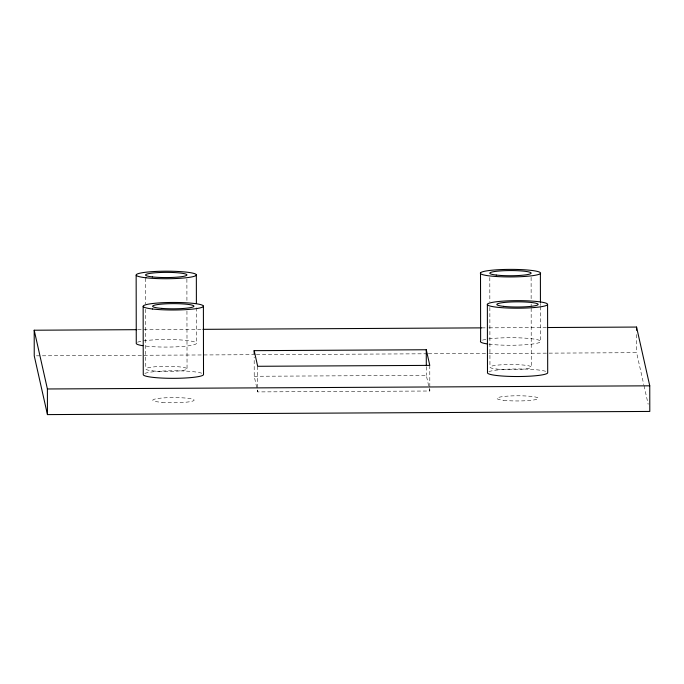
<?xml version="1.0" encoding="UTF-8"?>
<svg xmlns="http://www.w3.org/2000/svg" width="684" height="684" viewBox="0 0 684 684"><rect width="100%" height="100%" fill="white"/><g stroke="black" fill="none" stroke-linecap="round" stroke-linejoin="round"><path stroke-width="0.51" stroke-dasharray="3.42 2.56" d="M137.8 329.679L201.874 329.346M481.69 327.875L488.102 327.841M489.171 327.833L546.841 327.533M36.38 355.834L255.32 354.68M256.389 354.68L427.269 353.782M428.338 353.773L488.145 353.466M489.214 353.457L547.952 353.149M549.021 353.141L636.599 352.679L643.781 384.639M254.217 376.277L426.32 375.371L429.826 391.009L257.731 391.906L254.217 376.277L254.183 357.057M644.012 385.665L648.176 404.227M636.565 334.536L636.599 352.679M540.437 303.422L540.446 305.56M540.446 306.629L540.505 341.855M531.109 277.319L531.143 299.737M531.152 304.012L531.16 307.21M531.16 308.279L531.263 367M489.804 277.542L489.847 302.089M489.855 307.432L489.958 367.214M429.783 365.384L429.826 391.009M426.303 366.829L426.32 375.371M257.68 366.291L257.731 391.906M196.402 307.826L196.462 343.06M186.886 279.081L186.929 301.499M186.946 311.109L187.048 368.753M145.615 278.328L145.658 303.944M145.666 309.288L145.769 369.069M137.595 342.214A30.13 3.779 -0.1 0 1 179.388 339.863A30.13 3.779 -0.1 0 1 191.358 345.36A30.13 3.779 -0.1 0 1 146.094 346.121M488.863 338.905A30.13 3.779 -0.1 0 1 531.784 338.768A30.13 3.779 -0.1 0 1 531.648 344.146A30.13 3.779 -0.1 0 1 488.735 344.12M482.519 340.153A30.13 3.779 -0.1 0 1 486.324 339.281M488.821 371.677A30.13 3.779 -0.1 0 1 517.48 368.975A30.13 3.779 -0.1 0 1 546.294 371.549M144.863 373.387A30.13 3.779 -0.1 0 1 174.052 370.779A30.13 3.779 -0.1 0 1 202.319 373.447M162.057 402.354A20.657 2.591 -0.1 0 0 194.059 400.294A20.657 2.591 -0.1 0 0 164.186 397.874A20.657 2.591 -0.1 0 0 162.057 402.354M152.506 370.848A20.657 2.591 -0.1 0 0 186.595 369.428A20.657 2.591 -0.1 0 0 160.124 366.453A20.657 2.591 -0.1 0 0 152.506 370.848M496.422 369.009A20.657 2.591 -0.1 0 0 530.707 367.667A20.657 2.591 -0.1 0 0 504.706 364.632A20.657 2.591 -0.1 0 0 496.422 369.009M503.604 400.294A20.657 2.591 -0.1 0 0 537.786 398.909A20.657 2.591 -0.1 0 0 511.521 395.908A20.657 2.591 -0.1 0 0 503.604 400.294"/><path stroke-width="1.03" d="M547.91 327.525L636.556 327.063L649.757 385.819L649.8 411.435L47.444 414.598L34.243 355.842L34.2 330.218L136.732 329.679M202.943 329.337L481.69 327.875M254.174 350.653L426.269 349.755L429.783 365.384L257.68 366.291L254.174 350.653L254.174 353.859M34.2 330.218L47.401 388.974L649.757 385.819M636.556 327.063L636.556 330.261M547.576 304.525A30.13 3.779 -0.1 0 1 501.372 307.646A30.13 3.779 -0.1 0 1 503.458 301.105A30.13 3.779 -0.1 0 1 547.576 304.525L547.696 372.848A30.13 3.779 -0.1 0 1 516.386 376.525A30.13 3.779 -0.1 0 1 487.487 372.652L487.367 304.329M540.386 273.532A30.13 3.779 -0.1 0 1 492.557 276.225A30.13 3.779 -0.1 0 1 498.397 269.718A30.13 3.779 -0.1 0 1 540.386 273.532L540.437 302.354M480.51 272.788L480.63 341.111A30.13 3.779 -0.1 0 0 487.008 343.881M426.269 349.755L426.303 365.769M203.396 306.099L203.516 374.422A30.13 3.779 -0.1 0 1 174.035 378.329A30.13 3.779 -0.1 0 1 143.264 374.687L143.144 306.364M196.342 274.737L196.393 303.559M136.15 275.199L136.27 343.522A30.13 3.779 -0.1 0 0 142.853 345.694M47.401 388.974L47.444 414.598M152.344 276.909A20.657 2.591 -0.1 0 0 186.433 275.481A20.657 2.591 -0.1 0 0 159.962 272.506A20.657 2.591 -0.1 0 0 152.344 276.909M496.251 275.062A20.657 2.591 -0.1 0 0 530.545 273.728A20.657 2.591 -0.1 0 0 504.544 270.684A20.657 2.591 -0.1 0 0 496.251 275.062M503.441 306.346A20.657 2.591 -0.1 0 0 537.624 304.961A20.657 2.591 -0.1 0 0 511.358 301.96A20.657 2.591 -0.1 0 0 503.441 306.346M145.974 277.789A30.13 3.779 -0.1 0 0 195.684 275.72A30.13 3.779 -0.1 0 0 157.081 271.386A30.13 3.779 -0.1 0 0 145.974 277.789M152.429 308.988A30.13 3.779 -0.1 0 0 202.532 307.082A30.13 3.779 -0.1 0 0 164.853 302.619A30.13 3.779 -0.1 0 0 152.429 308.988M161.894 308.407A20.657 2.591 -0.1 0 0 193.897 306.346A20.657 2.591 -0.1 0 0 164.023 303.927A20.657 2.591 -0.1 0 0 161.894 308.407"/></g></svg>
